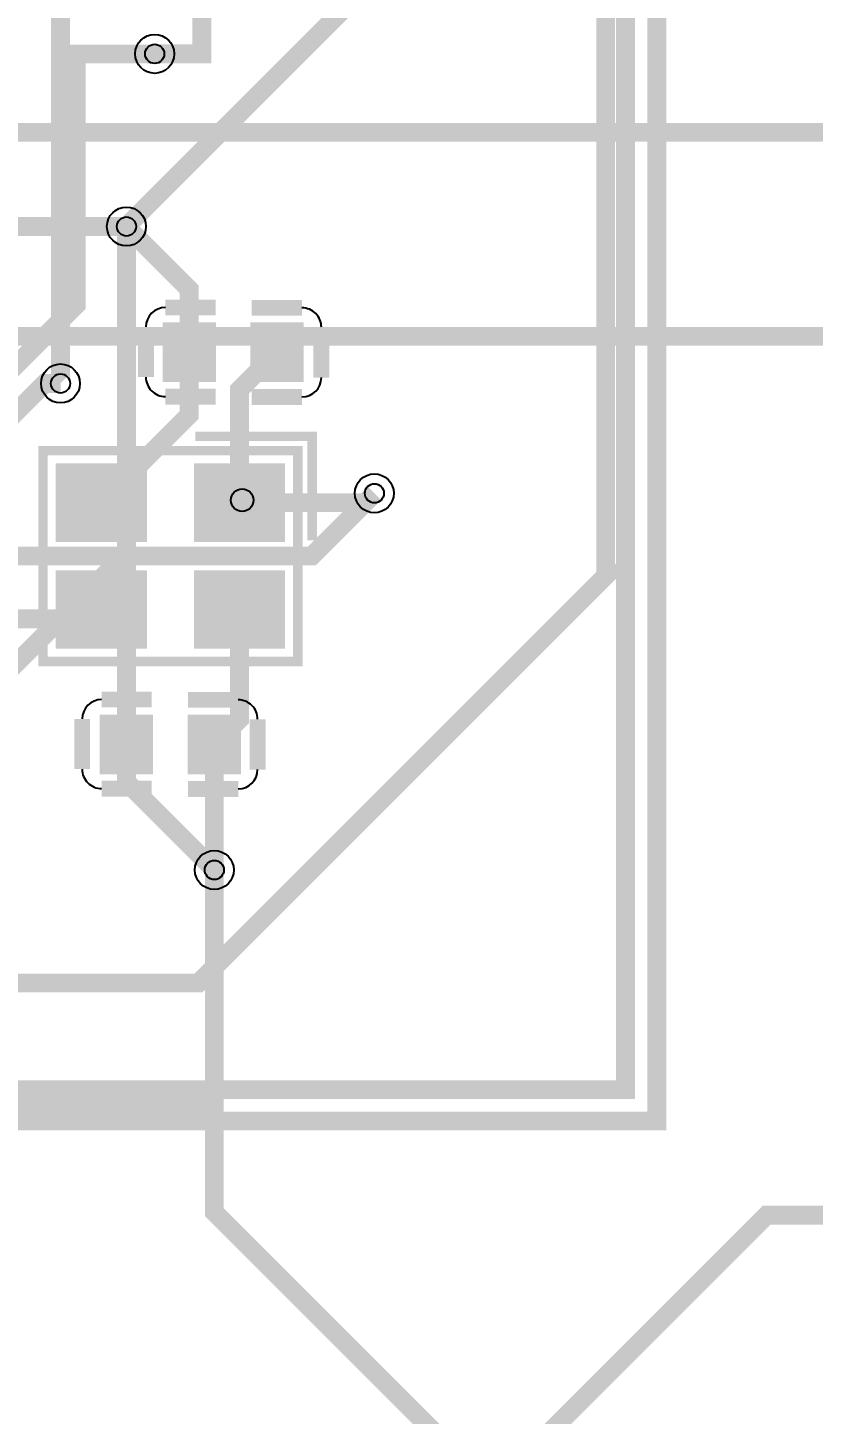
# Model space of a CAD drawing. Header units: millimetres. Extents: x -103 to 103, y -53 to 55.
# Drawn here: x -35.77 to -23.26, y -38.42 to -16.33 of the extents above; entities that cross this region are included whole.
import ezdxf

# ---------------------------------------------------------------- set-up
doc = ezdxf.new("R2010")
doc.units = ezdxf.units.MM
for name, color, linetype, true_color in [('BottomLayer', 7, 'Continuous', 0x0000ff), ('Document', 7, 'Continuous', 0xffffff), ('Hole', 7, 'Continuous', 0x222222), ('Inner1', 7, 'Continuous', 0x999966), ('Inner2', 7, 'Continuous', 0x008000), ('Multi-Layer', 7, 'Continuous', 0xc0c0c0), ('TopLayer', 7, 'Continuous', 0xff0000), ('TopPasteMaskLayer', 7, 'Continuous', 0x808080), ('TopSilkLayer', 7, 'Continuous', 0xffcc00), ('TopSolderMaskLayer', 7, 'Continuous', 0x800080)]:
    doc.layers.add(name, color=color, linetype=linetype, true_color=true_color)

msp = doc.modelspace()

# ---------------------------------------------------------------- hatches: boundary and pattern name
at = {"layer": 'TopLayer'}
for points in [[(-32.80000000000007, -21.950012700025354), (-33.59999999999991, -21.950012700025354), (-33.59999999999991, -21.049987299974532), (-32.80000000000007, -21.049987299974532)], [(-31.399999999999977, -21.950012700025354), (-32.200000000000045, -21.950012700025354), (-32.200000000000045, -21.049987299974532), (-31.399999999999977, -21.049987299974532)], [(-33.89999999999998, -23.30012700025395), (-33.89999999999998, -24.500127000253997), (-35.299999999999955, -24.500127000253997), (-35.299999999999955, -23.30012700025395)], [(-33.09999999999991, -23.30012700025395), (-33.09999999999991, -24.500127000253997), (-31.700000000000045, -24.500127000253997), (-31.700000000000045, -23.30012700025395)], [(-33.89999999999998, -26.200152400304887), (-33.89999999999998, -25.00015240030484), (-35.299999999999955, -25.00015240030484), (-35.299999999999955, -26.200152400304887)], [(-33.09999999999991, -26.200152400304887), (-33.09999999999991, -25.00015240030484), (-31.700000000000045, -25.00015240030484), (-31.700000000000045, -26.200152400304887)], [(-34.60000000000002, -27.300000000000068), (-33.799999999999955, -27.300000000000068), (-33.799999999999955, -28.200025400050777), (-34.60000000000002, -28.200025400050777)], [(-33.19999999999993, -27.300000000000068), (-32.39999999999998, -27.300000000000068), (-32.39999999999998, -28.200025400050777), (-33.19999999999993, -28.200025400050777)]]:
    msp.add_hatch(color=256, dxfattribs=at).paths.add_polyline_path(points)
at = {"layer": 'TopPasteMaskLayer'}
for points in [[(-32.80000000000007, -21.950012700025354), (-33.59999999999991, -21.950012700025354), (-33.59999999999991, -21.049987299974532), (-32.80000000000007, -21.049987299974532)], [(-31.399999999999977, -21.950012700025354), (-32.200000000000045, -21.950012700025354), (-32.200000000000045, -21.049987299974532), (-31.399999999999977, -21.049987299974532)], [(-33.89999999999998, -23.30012700025395), (-33.89999999999998, -24.500127000253997), (-35.299999999999955, -24.500127000253997), (-35.299999999999955, -23.30012700025395)], [(-33.09999999999991, -23.30012700025395), (-33.09999999999991, -24.500127000253997), (-31.700000000000045, -24.500127000253997), (-31.700000000000045, -23.30012700025395)], [(-33.89999999999998, -26.200152400304887), (-33.89999999999998, -25.00015240030484), (-35.299999999999955, -25.00015240030484), (-35.299999999999955, -26.200152400304887)], [(-33.09999999999991, -26.200152400304887), (-33.09999999999991, -25.00015240030484), (-31.700000000000045, -25.00015240030484), (-31.700000000000045, -26.200152400304887)], [(-34.60000000000002, -27.300000000000068), (-33.799999999999955, -27.300000000000068), (-33.799999999999955, -28.200025400050777), (-34.60000000000002, -28.200025400050777)], [(-33.19999999999993, -27.300000000000068), (-32.39999999999998, -27.300000000000068), (-32.39999999999998, -28.200025400050777), (-33.19999999999993, -28.200025400050777)]]:
    msp.add_hatch(color=256, dxfattribs=at).paths.add_polyline_path(points)
at = {"layer": 'TopSolderMaskLayer'}
for points in [[(-32.774606400825746, -21.97542063614594), (-33.6254065024259, -21.97542063614594), (-33.6254065024259, -21.02459370080021), (-32.774606400825746, -21.02459370080021)], [(-31.374593497573983, -21.97542063614594), (-32.22539359917437, -21.97542063614594), (-32.22539359917437, -21.02459370080021), (-31.374593497573983, -21.02459370080021)], [(-33.87460179252162, -23.27472479891196), (-33.87460179252162, -24.525524900512096), (-35.32540189412168, -24.525524900512096), (-35.32540189412168, -23.27472479891196)], [(-33.12539820747838, -23.27472479891196), (-33.12539820747838, -24.525524900512096), (-31.674598105878317, -24.525524900512096), (-31.674598105878317, -23.27472479891196)], [(-33.87460179252162, -26.225550300562986), (-33.87460179252162, -24.97475019896285), (-35.32540189412168, -24.97475019896285), (-35.32540189412168, -26.225550300562986)], [(-33.12539820747838, -26.225550300562986), (-33.12539820747838, -24.97475019896285), (-31.674598105878317, -24.97475019896285), (-31.674598105878317, -26.225550300562986)], [(-34.62540650242602, -27.274596364963372), (-33.77460640082563, -27.274596364963372), (-33.77460640082563, -28.225423300308876), (-34.62540650242602, -28.225423300308876)], [(-33.225393599174254, -27.274596364963372), (-32.37459349757398, -27.274596364963372), (-32.37459349757398, -28.225423300308876), (-33.225393599174254, -28.225423300308876)]]:
    msp.add_hatch(color=256, dxfattribs=at).paths.add_polyline_path(points)

# ---------------------------------------------------------------- linework, layer by layer
at = {"layer": 'BottomLayer', "const_width": 0.30000000000000004}
for points in [[(-34.19989839979678, -19.499745999492006), (-21.19951739903479, -6.499364998730016), (-14.00076200152398, -6.499364998730016)], [(-40.499872999746, -18.750063500127), (-39.750190500380995, -19.499745999492006), (-34.19989839979678, -19.499745999492006)], [(-36.49987299974589, -27), (-34.19989839979678, -24.70002540005089), (-34.19989839979678, -19.499745999492006)], [(-32.80010160020322, -29.750190500380995), (-34.19989839979678, -28.350393700787436), (-34.19989839979678, -19.499745999492006)], [(-32.80010160020322, -29.750190500380995), (-32.80010160020322, -35.20002540005078), (-27.500127000253997, -40.5)], [(-45, -34.75001270002542), (-43.750241300482685, -33.500254000507994), (-32.80010160020322, -33.500254000507994)]]:
    msp.add_lwpolyline(points, dxfattribs=at)
at = {"layer": 'Document'}
msp.add_circle((-32.3568707137415, -23.860807721615515), 0.17957835915671833, dxfattribs=at)
at = {"layer": 'Hole'}
for centre in [(-33.750063500126885, -16.750063500127112), (-34.19989839979678, -19.499872999746117), (-35.249936499873, -22), (-30.249936499873, -23.750063500127), (-32.80010160020322, -29.750317500634992)]:
    msp.add_circle(centre, 0.15240030480060962, dxfattribs=at)
at = {"layer": 'Inner1', "const_width": 0.30000000000000004}
for points in [[(-41.750063500127, -14.500889001778091), (-41.99898399796791, -14.749809499619005), (-41.99898399796791, -18.001016002031974), (78.249936499873, -18.001016002031974), (83.2512065024132, -12.999745999492006), (83.25001270002531, -3), (85.00000000000023, -1.1898907797815355)], [(-11.089916179832358, -19), (-13.33992887985778, -21.250012700025422), (-51.24998729997458, -21.250012700025422), (-50.750063500127, -21.749936499873), (-50.750063500127, -22.500127000253997)], [(-36.250952501904976, -24.749809499619005), (-31.249682499365008, -24.749809499619005), (-30.249987299974578, -23.750012700025422)]]:
    msp.add_lwpolyline(points, dxfattribs=at)
at = {"layer": 'Inner2', "const_width": 0.30000000000000004}
for points in [[(-57.999974599949155, 45), (-64.24996189992373, 38.75001270002531), (-64.24996189992373, 1.2499618999238464), (-51.499974599949155, 1.2499618999238464), (-35.25001270002542, -14.999974599949269), (-35.25001270002542, -21.99992379984758), (-35.249936499873, -22)], [(-46.250952501904976, -33.25120650241297), (-26.250952501904976, -33.25120650241297), (-26.250952501904976, 18.001016002031974), (-4.249428498857014, 40)], [(-33.749072898145755, -16.748768097536185), (-32.99972059944116, -16.748768097536185), (-32.99972059944116, 32.750800101600134), (-39.249936499873, 39.001016002031974), (-39.249936499873, 39.750063500127)], [(-45.49911099822202, -34.0005080010161), (-45.250190500380995, -33.749047498095024), (-25.750571501142986, -33.749047498095024), (-25.750571501142986, -15.252730505461045), (0.7493014986030175, 11.247142494285072), (0.7493014986030175, 34.749809499619005), (-1.498602997206035, 37.000254000507994), (-1.249682499365008, 37.000254000507994)]]:
    msp.add_lwpolyline(points, dxfattribs=at)
at = {"layer": 'Multi-Layer'}
for centre in [(-33.750063500126885, -16.750063500127112), (-34.19989839979678, -19.499872999746117), (-35.249936499873, -22), (-30.249936499873, -23.750063500127), (-32.80010160020322, -29.750317500634992)]:
    msp.add_circle(centre, 0.31000762001524007, dxfattribs=at)
at = {"layer": 'TopLayer', "const_width": 0.30000000000000004}
for points in [[(-36.750063500127, -31.550012700025377), (-33.05001270002549, -31.550012700025377), (-26.5, -25.000000000000114), (-26.565201930403873, -24.934798069596127), (-26.565201930403873, -13.500127000253997)], [(-40.24892049784103, -23.749047498095024), (-38.001016002031974, -23.749047498095024), (-34.99872999745992, -20.749301498603018), (-34.99872999745992, -16.751333502666967), (-33.74904749809491, -16.751333502666967)], [(-33.19989839979678, -21.499872999746003), (-33.19989839979678, -20.49931419862844), (-34.199415798831524, -19.499822199644314)], [(-34.60007620015233, -23.899974599949246), (-33.19989839979678, -22.499822199644427), (-33.19989839979678, -21.499872999746003)], [(-31.80010160020322, -21.499872999746003), (-32.3999491998984, -22.099720599441298), (-32.3999491998984, -23.899974599949246)], [(-40.24892049784103, -24.249428498857014), (-37.749580899161856, -24.249428498857014), (-35.50015240030473, -22), (-35.249936499873, -22)], [(-30.249987299974578, -23.750012700025422), (-30.399974599949132, -23.90000000000009), (-32.399923799847556, -23.90000000000009)], [(-34.60007620015233, -25.600025400050754), (-34.750063500127, -25.750012700025422), (-40.24998729997458, -25.750012700025422)], [(-34.60007620015233, -25.600025400050754), (-34.20002540005078, -26.000076200152307), (-34.20002540005078, -27.750012700025422)], [(-32.79997459994911, -27.750012700025422), (-32.399923799847556, -27.34996189992387), (-32.399923799847556, -25.600025400050754)], [(-32.80017780035564, -27.749987299974578), (-32.80017780035564, -29.750114300228688)], [(2.499364998730016, -47.5006350012701), (-9.751079502158973, -35.25019050038111), (-24.000508001015987, -35.25019050038111), (-30.50038100076199, -41.750063500127), (-30.50038100076199, -42.499364998730016)]]:
    msp.add_lwpolyline(points, dxfattribs=at)
at = {"layer": 'TopSilkLayer'}
for points, const_width in [([(-32.780264160528304, -20.78996697993398), (-33.580238760477414, -20.78996697993398)], 0.25400050800101603), ([(-32.20436880873751, -20.79583439166879), (-31.404368808737672, -20.79583439166879)], 0.25400050800101603), ([(-33.89001778003558, -21.89977139954283), (-33.89001778003558, -21.09974599949203)], 0.25400050800101603), ([(-31.094538989077932, -21.90561341122691), (-31.094538989077932, -21.105638811277686)], 0.25400050800101603), ([(-32.780264160528304, -22.2096266192533), (-33.580238760477414, -22.2096266192533)], 0.25400050800101603), ([(-32.20436880873751, -22.21544323088642), (-31.404368808737672, -22.21544323088642)], 0.25400050800101603), ([(-31.242799085598108, -24.500127000253997), (-31.242799085598108, -22.84292608585224), (-33.09999999999991, -22.84292608585224)], 0.15240030480060962), ([(-33.79563119126226, -27.034569469139), (-34.59563119126233, -27.034569469139)], 0.25400050800101603), ([(-33.21973583947158, -27.040386080772237), (-32.41976123952247, -27.040386080772237)], 0.25400050800101603), ([(-34.905461010921954, -27.344399288798627), (-34.905461010921954, -28.144373888747737)], 0.25400050800101603), ([(-32.10998221996442, -27.350241300482708), (-32.10998221996442, -28.150266700533393)], 0.25400050800101603), ([(-33.79563119126226, -28.45417830835663), (-34.59563119126233, -28.45417830835663)], 0.25400050800101603), ([(-33.21973583947158, -28.460045720091443), (-32.41976123952247, -28.460045720091443)], 0.25400050800101603)]:
    msp.add_lwpolyline(points, dxfattribs=dict(at, const_width=const_width))
at = {"layer": 'TopSilkLayer', "const_width": 0.15240030480060962}
msp.add_lwpolyline([(-31.471399542799077, -23.071526543053096), (-31.471399542799077, -26.428752857505742), (-35.52860045720092, -26.428752857505742), (-35.52860045720092, -23.071526543053096), (-31.471399542799077, -23.071526543053096)], close=True, dxfattribs=at)
at = {"layer": 'TopSilkLayer'}
for centre, start, end in [((-33.58018796037584, -21.099796799593605), 90, 180), ((-31.40431800759484, -21.10561341122684), 359.9953028545985, 90), ((-33.580187961417096, -21.899796799593673), 179.9953028545985, 270), ((-31.404318008636096, -21.90561341122691), 270, 0), ((-34.595681991363904, -27.344399288798627), 90, 180), ((-32.41981203858279, -27.35021590043175), 359.9953028545985, 90), ((-34.59568199240516, -28.144399288798695), 179.9953028545985, 270), ((-32.41981203962405, -28.150215900431817), 270, 0)]:
    msp.add_arc(centre, 0.30982981965963935, start, end, dxfattribs=at)

doc.saveas('drawing.dxf')
